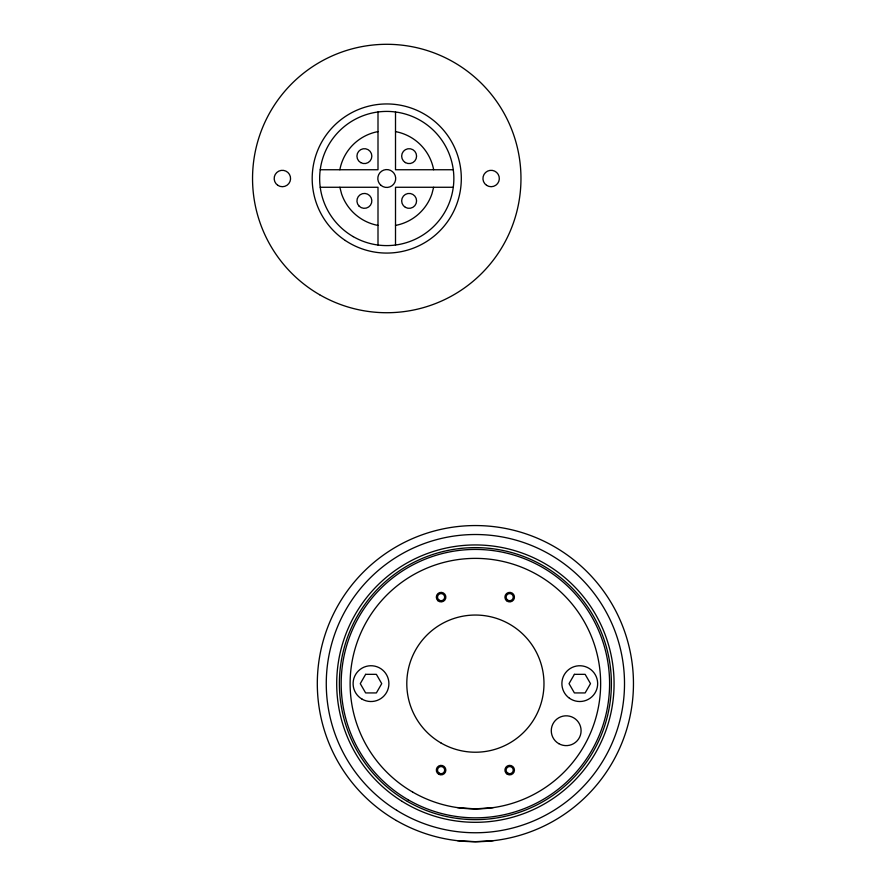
<?xml version="1.0" encoding="UTF-8"?>
<svg xmlns="http://www.w3.org/2000/svg" width="886" height="886" viewBox="0 0 886 886"><rect width="100%" height="100%" fill="white"/><g stroke="black" fill="none" stroke-linecap="round" stroke-linejoin="round"><path stroke-width="1.33" d="M339.859 169.747L339.958 169.204A47.722 47.722 0 0 1 377.447 131.704L378.001 131.615M433.642 187.267L431.936 193.846A47.722 47.722 0 0 1 396.064 225.31L395.51 225.398M493.258 807.6L475.383 808.896L457.508 807.6M493.258 840.648L475.383 841.7L457.508 840.648M320.223 169.747L378.001 169.747L378.001 111.979M453.289 169.747L395.51 169.747L395.51 111.979M320.223 187.267L378.001 187.267L378.001 245.034M453.289 187.267L395.51 187.267L395.51 245.034M395.51 131.615L396.064 131.704A47.722 47.722 0 0 1 433.553 169.204L433.642 169.747M378.001 225.398L377.447 225.31A47.722 47.722 0 0 1 341.564 193.846L339.859 187.267M365.63 674.335L360.27 683.638L365.63 692.93L376.373 692.93L381.733 683.638L376.373 674.335L365.63 674.335M574.405 674.335L569.033 683.638L574.405 692.93L585.137 692.93L590.508 683.638L585.137 674.335L574.405 674.335M407.383 801.409A136.001 136.001 0 0 0 611.384 683.638A136.001 136.001 0 0 0 407.383 565.855A136.001 136.001 0 0 0 407.383 801.409M408.28 799.859A134.207 134.207 0 0 0 609.59 683.638A134.207 134.207 0 0 0 408.28 567.405A134.207 134.207 0 0 0 408.28 799.859M396.352 820.525A158.062 158.062 0 0 0 633.457 683.638A158.062 158.062 0 0 0 396.352 546.74A158.062 158.062 0 0 0 396.352 820.525M396.64 810.269A149.125 149.125 0 0 0 624.431 688.511A149.125 149.125 0 0 0 405.09 552.122A149.125 149.125 0 0 0 396.64 810.269M402.155 801.398A138.681 138.681 0 0 0 613.998 688.167A138.681 138.681 0 0 0 410.008 561.325A138.681 138.681 0 0 0 402.155 801.398M412.754 792.117A125.258 125.258 0 0 0 600.642 683.638A125.258 125.258 0 0 0 412.754 575.158A125.258 125.258 0 0 0 412.754 792.117M558.734 743.631A14.907 14.907 0 0 0 581.094 730.717A14.907 14.907 0 0 0 558.734 717.804A14.907 14.907 0 0 0 558.734 743.631M441.084 743.033A68.599 68.599 0 0 0 543.982 683.638A68.599 68.599 0 0 0 441.084 624.231A68.599 68.599 0 0 0 441.084 743.033M507.301 774.253A4.773 4.773 0 0 0 514.456 770.122A4.773 4.773 0 0 0 507.301 765.991A4.773 4.773 0 0 0 507.301 774.253M507.899 773.223A3.577 3.577 0 0 0 513.26 770.122A3.577 3.577 0 0 0 507.899 767.021A3.577 3.577 0 0 0 507.899 773.223M569.432 698.234A17.897 17.897 0 0 0 597.585 685.288A17.897 17.897 0 0 0 572.29 667.38A17.897 17.897 0 0 0 569.432 698.234M362.053 699.132A17.897 17.897 0 0 0 388.899 683.638A17.897 17.897 0 0 0 362.053 668.133A17.897 17.897 0 0 0 362.053 699.132M437.894 600.686A4.773 4.773 0 0 0 445.758 598.139A4.773 4.773 0 0 0 439.611 592.601A4.773 4.773 0 0 0 437.894 600.686M438.692 599.8A3.577 3.577 0 0 0 444.584 597.884A3.577 3.577 0 0 0 439.988 593.742A3.577 3.577 0 0 0 438.692 599.8M506.493 600.686A4.773 4.773 0 0 0 514.356 598.139A4.773 4.773 0 0 0 508.21 592.601A4.773 4.773 0 0 0 506.493 600.686M507.29 599.8A3.577 3.577 0 0 0 513.182 597.884A3.577 3.577 0 0 0 508.575 593.742A3.577 3.577 0 0 0 507.29 599.8M438.703 774.253A4.773 4.773 0 0 0 445.857 770.122A4.773 4.773 0 0 0 438.703 765.991A4.773 4.773 0 0 0 438.703 774.253M439.301 773.223A3.577 3.577 0 0 0 444.672 770.122A3.577 3.577 0 0 0 439.301 767.021A3.577 3.577 0 0 0 439.301 773.223M319.647 294.739A134.207 134.207 0 0 0 520.968 178.507A134.207 134.207 0 0 0 319.647 62.286A134.207 134.207 0 0 0 319.647 294.739M359.118 206.15A7.453 7.453 0 0 0 371.588 202.805A7.453 7.453 0 0 0 362.452 193.68A7.453 7.453 0 0 0 359.118 206.15M345.33 240.505A74.557 74.557 0 0 0 461.152 183.38A74.557 74.557 0 0 0 353.78 111.636A74.557 74.557 0 0 0 345.33 240.505M353.204 236.617A67.103 67.103 0 0 0 453.853 178.507A67.103 67.103 0 0 0 353.204 120.396A67.103 67.103 0 0 0 353.204 236.617M381.002 185.362A8.949 8.949 0 0 0 395.566 180.057A8.949 8.949 0 0 0 383.693 170.101A8.949 8.949 0 0 0 381.002 185.362M405.389 162.592A7.453 7.453 0 0 0 416.575 156.135A7.453 7.453 0 0 0 405.389 149.679A7.453 7.453 0 0 0 405.389 162.592M360.657 162.592A7.453 7.453 0 0 0 371.843 156.135A7.453 7.453 0 0 0 360.657 149.679A7.453 7.453 0 0 0 360.657 162.592M405.389 207.335A7.453 7.453 0 0 0 416.575 200.878A7.453 7.453 0 0 0 405.389 194.422A7.453 7.453 0 0 0 405.389 207.335M277.794 185.318A8.207 8.207 0 0 0 290.553 179.072A8.207 8.207 0 0 0 278.769 171.142A8.207 8.207 0 0 0 277.794 185.318M486.558 185.318A8.207 8.207 0 0 0 499.316 179.072A8.207 8.207 0 0 0 487.533 171.142A8.207 8.207 0 0 0 486.558 185.318"/></g></svg>
